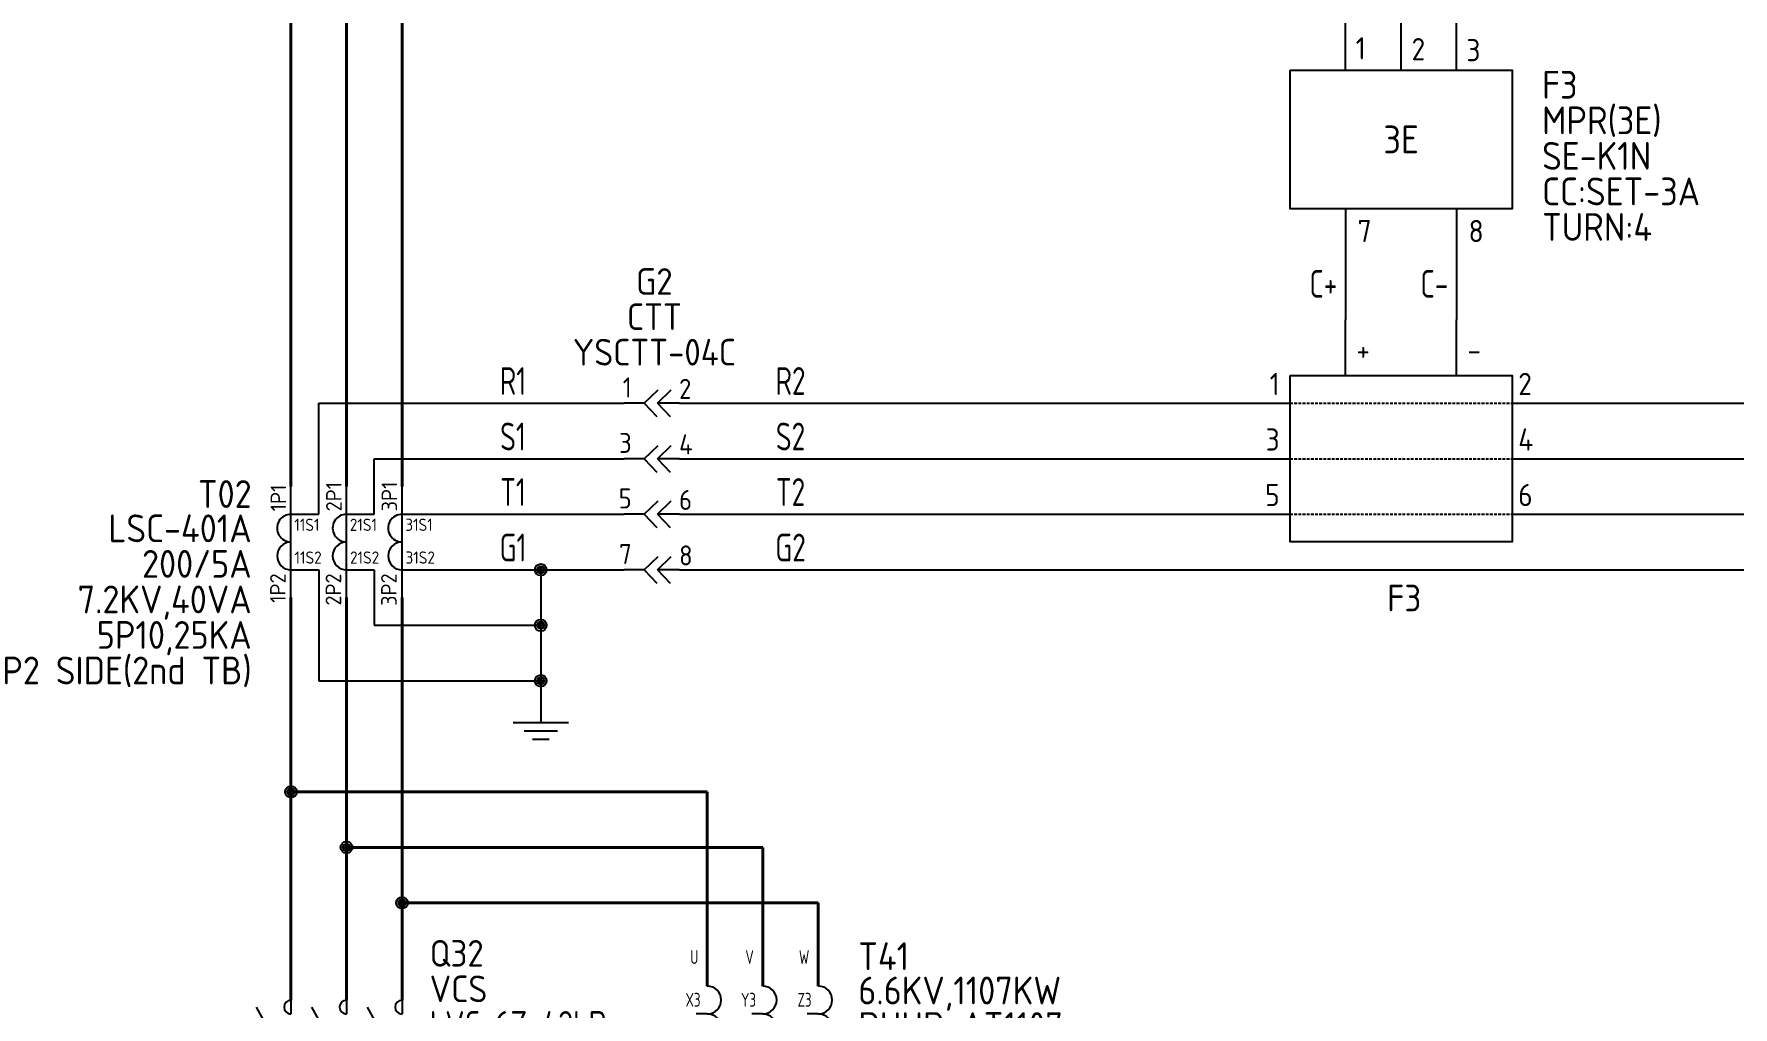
# Model space of a CAD drawing. Header units: millimetres. Extents: x 0 to 612, y 1 to 337.
# Drawn here: x 79.3 to 232.4, y 140.6 to 228.2 of the extents above; entities that cross this region are included whole.
import ezdxf
from ezdxf.enums import TextEntityAlignment as Align

# ---------------------------------------------------------------- set-up
doc = ezdxf.new("R2010")
doc.units = ezdxf.units.MM
doc.linetypes.add('HIDDEN', pattern=[0.375, 0.25, -0.125])
doc.linetypes.add('JIS_02_0.7', pattern=[1.35, 0.75, -0.6])
doc.layers.add('BUS&POWER CABLE', color=2, linetype='Continuous', lineweight=40)
for name, color, linetype in [('MISC', 7, 'Continuous'), ('SYMS', 7, 'Continuous'), ('TAGS', 7, 'Continuous'), ('TERMS', 7, 'Continuous'), ('WIRE(DEFAULT)', 7, 'Continuous'), ('WIRE_YELLOW', 2, 'Continuous'), ('WIREFIXED', 7, 'Continuous')]:
    doc.layers.add(name, color=color, linetype=linetype)
doc.styles.get("Standard").update_dxf_attribs({"font": 'txt.shx', "height": 2.4, "bigfont": 'whgtxt.shx'})
doc.styles.add('WD', font='ISOCP2.shx')
doc.styles.add('WD_IEC', font='ISOCP2.shx', dxfattribs={"width": 1.1, "height": 2.4, "bigfont": 'whgtxt.shx'})

# ---------------------------------------------------------------- blocks, each defined once
blk = doc.blocks.new('HT51_TTM1')
at = {"layer": 'SYMS'}
for p, q in [((-0.7, 0), (-2.5, 0)), ((-0.7, 0), (0.56, 1.2)), ((-0.7, 0), (0.45, -1.2)), ((0.5, 0), (1.76, 1.2)), ((2.5, 0), (0.5, 0)), ((0.5, 0), (1.65, -1.2))]:
    blk.add_line(p, q, dxfattribs=at)
at = {"style": 'WD_IEC'}
for tag, p in [('TAG1', (0.23, 10.96)), ('RATING12', (0.23, 7.79)), ('RATING11', (0.23, 4.59))]:
    blk.add_attdef(tag, text='', height=2.4, dxfattribs=at).set_placement(p, align=Align.MIDDLE_CENTER)
blk.add_attdef('TERM01', text='', height=1.8, dxfattribs=at).set_placement((-1.81, 0.52), align=Align.RIGHT)
blk.add_attdef('TERM02', (2.46, 0.39), '', height=1.8, dxfattribs=at)
at = {"style": 'WD', "flags": 1}
for tag, p in [('X4TERM01', (-2.5, 0)), ('X1TERM02', (2.5, 0))]:
    blk.add_attdef(tag, p, '', height=0.08, dxfattribs=at)
at = {"style": 'WD_IEC', "flags": 1}
for tag, p in [('INST', (-3.15, -3.28)), ('LOC', (-3.18, -4.58)), ('FAMILY', (-3.05, -5.97)), ('MFG', (-2.98, -7.5)), ('CAT', (-3.01, -8.8)), ('ASSYCODE', (-2.88, -10.19)), ('CAT01', (-2.88, -11.59)), ('CAT02', (-2.88, -13.05))]:
    blk.add_attdef(tag, text='', height=1, dxfattribs=at).set_placement(p, align=Align.RIGHT)
blk = doc.blocks.new('HT52_TTM1')
at = {"layer": 'SYMS'}
for p, q in [((-0.7, 0), (-2.5, 0)), ((-0.7, 0), (0.56, 1.2)), ((-0.7, 0), (0.45, -1.2)), ((0.5, 0), (1.76, 1.2)), ((2.5, 0), (0.5, 0)), ((0.5, 0), (1.65, -1.2))]:
    blk.add_line(p, q, dxfattribs=at)
at = {"style": 'WD_IEC', "flags": 1}
for tag, p in [('TAG2', (0.23, 10.96)), ('RATING12', (0.23, 7.79)), ('RATING11', (0.23, 4.59))]:
    blk.add_attdef(tag, text='', height=2.4, dxfattribs=at).set_placement(p, align=Align.MIDDLE_CENTER)
at = {"style": 'WD_IEC'}
blk.add_attdef('TERM01', text='', height=1.8, dxfattribs=at).set_placement((-1.81, 0.52), align=Align.RIGHT)
blk.add_attdef('TERM02', (2.46, 0.39), '', height=1.8, dxfattribs=at)
at = {"style": 'WD', "flags": 1}
for tag, p in [('X4TERM01', (-2.5, 0)), ('X1TERM02', (2.5, 0))]:
    blk.add_attdef(tag, p, '', height=0.08, dxfattribs=at)
at = {"style": 'WD_IEC', "flags": 1}
for tag, p in [('INST', (-3.15, -3.28)), ('LOC', (-3.18, -4.58)), ('FAMILY', (-3.05, -5.97))]:
    blk.add_attdef(tag, text='', height=1, dxfattribs=at).set_placement(p, align=Align.RIGHT)
blk = doc.blocks.new('VDA1_CT1')
for p, q in [((0, -5), (0, 5)), ((0, 2.5), (2.5, 2.5)), ((0, -2.5), (2.5, -2.5))]:
    blk.add_line(p, q)
for centre, start, end in [((0, 1.25), 90, 270.1236), ((0, -1.25), 90.1236, 270)]:
    blk.add_arc(centre, 1.25, start, end)
at = {"style": 'WD_IEC', "width": 1.05}
blk.add_attdef('TERM01', text='', height=1.4, rotation=90, dxfattribs=at).set_placement((-0.02, 2.76), align=Align.BOTTOM_LEFT)
at = {"style": 'WD_IEC'}
for tag, p in [('TAG1', (-3.54, 3.07)), ('RATING11', (-3.54, -0.02)), ('RATING1', (-3.54, -3.22)), ('RATING2', (-3.54, -6.42)), ('RATING3', (-3.54, -9.62)), ('RATING4', (-3.54, -12.82))]:
    blk.add_attdef(tag, text='', height=2.5, dxfattribs=at).set_placement(p, align=Align.RIGHT)
at = {"flags": 1}
for tag, p, height, style in [('X2TERM01', (0, 5), 0.08, 'WD'), ('X2TERM03', (2.5, 2.5), 0.08, 'WD'), ('X8TERM04', (2.5, -2.5), 0.08, 'WD'), ('INST', (4.53, -4.65), 1, 'WD_IEC'), ('X8TERM02', (0, -5), 0.08, 'WD'), ('LOC', (4.42, -5.91), 1, 'WD_IEC'), ('FAMILY', (4.43, -7.27), 1, 'WD_IEC'), ('CAT', (4.47, -8.52), 1, 'WD_IEC'), ('MFG', (4.41, -9.77), 1, 'WD_IEC'), ('ASSYCODE', (4.28, -11.08), 1, 'WD_IEC')]:
    blk.add_attdef(tag, p, '', height=height, dxfattribs=dict(at, style=style))
at = {"style": 'WD_IEC'}
for tag, p in [('TERM03', (0.3, 0.67)), ('TERM04', (0.32, -2.28))]:
    blk.add_attdef(tag, text='', height=1.1, dxfattribs=at).set_placement(p, align=Align.BOTTOM_LEFT)
at = {"style": 'WD_IEC', "width": 1.05}
blk.add_attdef('TERM02', text='', height=1.4, rotation=90, dxfattribs=at).set_placement((-0.06, -2.83), align=Align.BOTTOM_RIGHT)
blk = doc.blocks.new('VDA2_CT1')
for p, q in [((0, -5), (0, 5)), ((0, 2.5), (2.5, 2.5)), ((0, -2.5), (2.5, -2.5))]:
    blk.add_line(p, q)
for centre, start, end in [((0, 1.25), 90, 270.1236), ((0, -1.25), 90.1236, 270)]:
    blk.add_arc(centre, 1.25, start, end)
at = {"style": 'WD_IEC', "width": 1.05}
blk.add_attdef('TERM01', text='', height=1.4, rotation=90, dxfattribs=at).set_placement((-0.02, 2.76), align=Align.BOTTOM_LEFT)
at = {"style": 'WD_IEC', "flags": 1}
for tag, p in [('TAG2', (-3.54, 3.07)), ('RATING11', (-3.54, -0.02)), ('RATING1', (-3.54, -3.22)), ('RATING2', (-3.54, -6.42)), ('RATING3', (-3.54, -9.62)), ('RATING4', (-3.54, -12.82))]:
    blk.add_attdef(tag, text='', height=2.5, dxfattribs=at).set_placement(p, align=Align.RIGHT)
at = {"flags": 1}
for tag, p, height, style in [('X2TERM01', (0, 5), 0.08, 'WD'), ('X2TERM03', (2.5, 2.5), 0.08, 'WD'), ('X8TERM04', (2.5, -2.5), 0.08, 'WD'), ('INST', (4.53, -4.65), 1, 'WD_IEC'), ('X8TERM02', (0, -5), 0.08, 'WD'), ('LOC', (4.42, -5.91), 1, 'WD_IEC'), ('FAMILY', (4.43, -7.27), 1, 'WD_IEC'), ('CAT', (4.47, -8.52), 1, 'WD_IEC'), ('MFG', (4.41, -9.77), 1, 'WD_IEC'), ('ASSYCODE', (4.28, -11.08), 1, 'WD_IEC')]:
    blk.add_attdef(tag, p, '', height=height, dxfattribs=dict(at, style=style))
at = {"style": 'WD_IEC'}
for tag, p in [('TERM03', (0.3, 0.67)), ('TERM04', (0.32, -2.28))]:
    blk.add_attdef(tag, text='', height=1.1, dxfattribs=at).set_placement(p, align=Align.BOTTOM_LEFT)
at = {"style": 'WD_IEC', "width": 1.05}
blk.add_attdef('TERM02', text='', height=1.4, rotation=90, dxfattribs=at).set_placement((-0.06, -2.83), align=Align.BOTTOM_RIGHT)
blk = doc.blocks.new('WDDOT')
for radius in [0.529, 0.33, 0.164]:
    blk.add_circle((0, 0), radius)
blk = doc.blocks.new('VGND2')
at = {"color": 3}
for p, q in [((0, 0), (0, -1.25)), ((-2.5, -1.25), (2.5, -1.25)), ((-1.5, -2), (1.5, -2)), ((-0.75, -2.75), (0.75, -2.75))]:
    blk.add_line(p, q, dxfattribs=at)
at = {"style": 'WD_IEC'}
for tag, p in [('INST', (-4.14, 0.1)), ('LOC', (-4.14, -3.4))]:
    blk.add_attdef(tag, text='', height=2.5, dxfattribs=at).set_placement(p, align=Align.RIGHT)
at = {"style": 'WD_IEC', "flags": 1}
blk.add_attdef('X2TERM01', (0, 0), '', height=0.32, dxfattribs=at)
at = {"color": 3, "style": 'WD_IEC', "flags": 1}
blk.add_attdef('TAG1', text='', height=2.4, dxfattribs=at).set_placement((-2.47, -6.6), align=Align.RIGHT)
blk = doc.blocks.new('WD_WNH')
at = {"linetype": 'Continuous', "style": 'WD_IEC', "width": 0.8}
blk.add_attdef('WIRENO', text='', height=2.5, dxfattribs=at).set_placement((0, 0.75), align=Align.CENTER)
at = {"style": 'WD_IEC', "flags": 1}
for tag, p in [('W08USER', (0, 0.375)), ('W04USER', (0, 0.875)), ('W05USER', (0, 0.75)), ('W09USER', (0, 0.25)), ('W03USER', (0, 1)), ('W06USER', (0, 0.625)), ('W07USER', (0, 0.5)), ('W02USER', (0, 1.125)), ('W01USER', (0, 1.25)), ('W10USER', (0, 0.125))]:
    blk.add_attdef(tag, text='', height=0.08, dxfattribs=at).set_placement(p, align=Align.CENTER)
blk = doc.blocks.new('VG11_PROT_3E_DT1')
for p, q in [((-5, 5), (-5, 10)), ((0, 5), (0, 10)), ((5, 5), (5, 10)), ((-5, -7.5), (-5, -12.5)), ((5, -7.5), (5, -12.5))]:
    blk.add_line(p, q)
blk.add_lwpolyline([(-10, 5), (10, 5), (10, -7.5), (-10, -7.5)], close=True)
at = {"style": 'WD', "flags": 1}
for tag, p in [('X2TERM01', (-5, 10)), ('X2TERM02', (0, 10)), ('X2TERM03', (5, 10)), ('X8TERM04', (-5, -12.5)), ('X8TERM05', (5, -12.5))]:
    blk.add_attdef(tag, p, '', height=0.32, dxfattribs=at)
at = {"linetype": 'Continuous', "style": 'WD'}
for tag, p in [('TERM01', (-4.09, 5.96)), ('TERM02', (0.94, 5.88)), ('TERM03', (5.88, 5.79)), ('TERM04', (-3.92, -10.5)), ('TERM05', (6.08, -10.5))]:
    blk.add_attdef(tag, p, '', height=2, dxfattribs=at)
at = {"style": 'WD'}
for tag, p in [('TAG1', (12.7, 2.42)), ('RATING12', (12.7, -0.78)), ('RATING11', (12.7, -3.98)), ('RATING1', (12.7, -7.18)), ('TURN', (12.7, -10.38))]:
    blk.add_attdef(tag, p, '', height=2.5, dxfattribs=at)
at = {"style": 'WD', "flags": 1}
for tag, p in [('INST', (-12.31, 1.22)), ('LOC', (-12.35, -0.14)), ('CAT', (-12.33, -1.49)), ('FAMILY', (-12.23, -2.87)), ('MFG', (-12.29, -4.28)), ('ASSYCODE', (-12.35, -5.64))]:
    blk.add_attdef(tag, text='', height=1, dxfattribs=at).set_placement(p, align=Align.RIGHT)
at = {"style": 'WD'}
blk.add_attdef('TEXT1', text='', height=2.5, dxfattribs=at).set_placement((0, -1.25), align=Align.MIDDLE_CENTER)
blk = doc.blocks.new('VG12_MCT_3E_DT1')
for p, q in [((-5, 7.5), (-5, 12.5)), ((5, 7.5), (5, 12.5))]:
    blk.add_line(p, q)
at = {"linetype": 'HIDDEN'}
for p, q in [((-10, 5), (10, 5)), ((-10, 0), (10, 0)), ((-10, -5), (10, -5))]:
    blk.add_line(p, q, dxfattribs=at)
blk.add_lwpolyline([(-10, 7.5), (10, 7.5), (10, -7.5), (-10, -7.5)], close=True)
at = {"style": 'WD', "flags": 1}
for tag, p in [('X2TERM01', (-5, 12.5)), ('X2TERM02', (5, 12.5)), ('X1TERM03', (10, 5)), ('X1TERM05', (10, 0)), ('X1TERM07', (10, -5))]:
    blk.add_attdef(tag, p, '', height=0.32, dxfattribs=at)
at = {"linetype": 'Continuous', "style": 'WD'}
for tag, p in [('TERM01', (-4.03, 8.79)), ('TERM02', (5.97, 8.79)), ('TERM04', (10.55, 5.73)), ('TERM06', (10.55, 0.73)), ('TERM08', (10.55, -4.27))]:
    blk.add_attdef(tag, p, '', height=2, dxfattribs=at)
for tag, p in [('TERM03', (-10.94, 5.73)), ('TERM05', (-10.94, 0.73)), ('TERM07', (-10.94, -4.27))]:
    blk.add_attdef(tag, text='', height=2, dxfattribs=at).set_placement(p, align=Align.RIGHT)
at = {"flags": 1}
for tag, height, style, p in [('X4TERM03', 0.32, 'WD', (-10, 5)), ('X4TERM05', 0.32, 'WD', (-10, 0)), ('X4TERM07', 0.32, 'WD', (-10, -5)), ('INST', 1, 'WD', (-8.45, -9.34)), ('LOC', 1, 'WD', (-8.52, -10.73)), ('XREF', 1, 'WD', (-8.52, -12.26)), ('FAMILY', 1, 'WD', (-8.48, -13.64)), ('PINLIST_TYPE', 1, 'WD_IEC', (-8.41, -15.02))]:
    blk.add_attdef(tag, text='', height=height, dxfattribs=dict(at, style=style)).set_placement(p, align=Align.RIGHT)
at = {"style": 'WD_IEC'}
for tag, p in [('TAG2', (0.28, -8.85)), ('TEXT1', (0.28, -12.05)), ('TEXT2', (0.28, -15.25))]:
    blk.add_attdef(tag, text='', height=2.4, dxfattribs=at).set_placement(p, align=Align.TOP_CENTER)
blk = doc.blocks.new('WD_WNV')
at = {"linetype": 'Continuous', "style": 'WD_IEC', "width": 0.8}
blk.add_attdef('WIRENO', text='', height=2.5, rotation=90, dxfattribs=at).set_placement((-0.75, 0), align=Align.CENTER)
at = {"style": 'WD_IEC', "flags": 1}
for tag, p in [('W08USER', (-1, 0.375)), ('W04USER', (-1, 0.875)), ('W05USER', (-1, 0.75)), ('W09USER', (-1, 0.25)), ('W03USER', (-1, 1)), ('W06USER', (-1, 0.625)), ('W07USER', (-1, 0.5)), ('W02USER', (-1, 1.125)), ('W01USER', (-1, 1.25)), ('W10USER', (-1, 0.125))]:
    blk.add_attdef(tag, text='', height=0.08, dxfattribs=at).set_placement(p, align=Align.CENTER)
blk = doc.blocks.new('VA22_VCST1')
at = {"color": 2, "lineweight": 40}
for p, q in [((-5, 6.25), (-5, 3.75)), ((0, 6.25), (0, 3.75)), ((5, 6.25), (5, 3.75)), ((-5, -2.5), (-5, -6.25)), ((0, -2.5), (0, -6.25)), ((5, -2.5), (5, -6.25))]:
    blk.add_line(p, q, dxfattribs=at)
for p, q in [((-5, -2.5), (-8.12, 3.12)), ((-5, 3.75), (-5, 2.5)), ((0, -2.5), (-3.12, 3.12)), ((0, 3.75), (0, 2.5)), ((5, -2.5), (1.88, 3.12)), ((5, 3.75), (5, 2.5))]:
    blk.add_line(p, q)
at = {"linetype": 'JIS_02_0.7'}
blk.add_line((-6.39, 0), (3.61, 0), dxfattribs=at)
for centre in [(-5, 3.12), (0, 3.12), (5, 3.12)]:
    blk.add_arc(centre, 0.625, 90, 270)
at = {"style": 'WD_IEC'}
for tag, p in [('TAG2', (7.49, 7.96)), ('RATING12', (7.49, 4.76)), ('RATING11', (7.49, 1.56)), ('RATING10', (7.49, -1.64)), ('RATING1', (7.49, -4.84)), ('RATING2', (7.49, -8.04))]:
    blk.add_attdef(tag, text='', height=2.4, dxfattribs=at).set_placement(p, align=Align.MIDDLE_LEFT)
at = {"style": 'WD', "flags": 1}
for tag, p, height in [('X2TERM01', (-5, 6.25), 0.08), ('X2TERM02', (0, 6.25), 0.08), ('X2TERM03', (5, 6.25), 0.08), ('X4LINK', (-6.39, 0), 0.01), ('X1LINK', (3.61, 0), 0.01), ('X8TERM04', (-5, -6.25), 0.08), ('X8TERM05', (0, -6.25), 0.08), ('X8TERM06', (5, -6.25), 0.08)]:
    blk.add_attdef(tag, p, '', height=height, dxfattribs=at)
at = {"style": 'WD_IEC', "flags": 1}
for tag, p in [('INST', (-6.99, -4.03)), ('LOC', (-7.02, -5.33)), ('FAMILY', (-6.9, -6.72)), ('WDTAGALT', (-6.95, -8.07))]:
    blk.add_attdef(tag, text='', height=1, dxfattribs=at).set_placement(p, align=Align.RIGHT)
blk = doc.blocks.new('VD61_AUTOTRT1')
at = {"color": 2, "lineweight": 40}
for p, q in [((-5, 10), (-5, 5)), ((0, 10), (0, 5)), ((5, 10), (5, 5)), ((-5, -5), (-5, -10)), ((0, -5), (0, -10)), ((5, -5), (5, -10))]:
    blk.add_line(p, q, dxfattribs=at)
for p, q in [((-5, 2.5), (-6, 2.5)), ((0, 2.5), (-1, 2.5)), ((5, 2.5), (4, 2.5)), ((-5, 0), (-6, 0)), ((0, 0), (-1, 0)), ((5, 0), (4, 0)), ((-5, -2.5), (-6, -2.5)), ((0, -2.5), (-1, -2.5)), ((5, -2.5), (4, -2.5))]:
    blk.add_line(p, q)
for centre in [(-5, 3.75), (0, 3.75), (5, 3.75), (-5, 1.25), (0, 1.25), (5, 1.25), (-5, -1.25), (0, -1.25), (5, -1.25), (-5, -3.75), (0, -3.75), (5, -3.75)]:
    blk.add_arc(centre, 1.25, 270, 90)
at = {"style": 'WD_IEC', "flags": 1}
for tag, p in [('INST', (8.94, 10.62)), ('LOC', (8.98, 9.45))]:
    blk.add_attdef(tag, p, '', height=1, dxfattribs=at)
at = {"flags": 1}
for tag, p in [('X2TERM01', (-5, 10)), ('X2TERM06', (0, 10)), ('X2TERM11', (5, 10)), ('X4TERM02', (-6, 2.5)), ('X4TERM07', (-1, 2.5)), ('X4TERM12', (4, 2.5)), ('X4TERM03', (-6, 0)), ('X4TERM08', (-1, 0)), ('X4TERM13', (4, 0)), ('X4TERM04', (-6, -2.5)), ('X4TERM09', (-1, -2.5)), ('X4TERM14', (4, -2.5)), ('X8TERM05', (-5, -10)), ('X8TERM10', (0, -10)), ('X8TERM15', (5, -10))]:
    blk.add_attdef(tag, p, '', height=0.08, dxfattribs=at)
at = {"style": 'WD_IEC', "width": 0.75}
for tag, p in [('TERM01', (-5.81, 7)), ('TERM06', (-0.81, 7)), ('TERM11', (4.19, 7)), ('TERM02', (-5.61, 3.15)), ('TERM07', (-0.61, 3.15)), ('TERM12', (4.39, 3.15)), ('TERM03', (-5.61, 0.65)), ('TERM08', (-0.61, 0.65)), ('TERM13', (4.39, 0.65)), ('TERM04', (-5.61, -1.85)), ('TERM09', (-0.61, -1.85)), ('TERM14', (4.39, -1.85)), ('TERM05', (-5.61, -7.82)), ('TERM10', (-0.61, -7.82)), ('TERM15', (4.39, -7.82))]:
    blk.add_attdef(tag, text='', height=1.25, dxfattribs=at).set_placement(p, align=Align.RIGHT)
at = {"style": 'WD_IEC'}
for tag, p in [('TAG1', (8.6, 6.45)), ('RATING1', (8.6, 3.36)), ('RATING11', (8.6, 0.16)), ('RATING2', (8.6, -3.04)), ('RATING3', (8.6, -6.24)), ('RATING4', (8.6, -9.44)), ('DESC1', (8.6, -12.64))]:
    blk.add_attdef(tag, p, '', height=2.5, dxfattribs=at)
at = {"style": 'WD_IEC', "flags": 1}
for tag, p in [('FAMILY', (-6.92, -10.38)), ('MFG', (-6.87, -13.16)), ('CAT', (-6.92, -11.88)), ('ASSYCODE', (-6.87, -14.53))]:
    blk.add_attdef(tag, text='', height=1, dxfattribs=at).set_placement(p, align=Align.RIGHT)

msp = doc.modelspace()

# ---------------------------------------------------------------- linework, layer by layer
at = {"layer": 'BUS&POWER CABLE'}
for p, q in [((102.5, 233.75), (102.5, 187.5)), ((107.5, 233.75), (107.5, 187.5)), ((112.5, 233.75), (112.5, 187.5)), ((102.5, 177.5), (102.5, 143.75)), ((107.5, 177.5), (107.5, 143.75)), ((112.5, 177.5), (112.5, 143.75)), ((102.5, 160), (140, 160)), ((140, 160), (140, 147.5)), ((107.5, 155), (145, 155)), ((145, 155), (145, 147.5)), ((112.5, 150), (150, 150)), ((150, 150), (150, 147.5)), ((145, 147.5), (145, 147.5)), ((150, 147.5), (150, 147.5))]:
    msp.add_line(p, q, dxfattribs=at)
at = {"layer": 'WIRE(DEFAULT)'}
for p, q in [((105, 185), (105, 195)), ((105, 195), (132.5, 195)), ((137.5, 195), (192.5, 195)), ((212.5, 195), (245, 195)), ((110, 185), (110, 190)), ((110, 190), (132.5, 190)), ((137.5, 190), (192.5, 190)), ((212.5, 190), (300, 190)), ((115, 185), (115, 185)), ((115, 185), (132.5, 185)), ((137.5, 185), (192.5, 185)), ((212.5, 185), (310, 185)), ((105, 180), (105, 170)), ((110, 180), (110, 175)), ((115, 180), (115, 180)), ((115, 180), (132.5, 180)), ((125, 180), (125, 167.5)), ((110, 175), (125, 175)), ((105, 170), (125, 170))]:
    msp.add_line(p, q, dxfattribs=at)
at = {"layer": 'WIRE(DEFAULT)', "linetype": 'Continuous'}
msp.add_line((137.5, 180), (325, 180), dxfattribs=at)
at = {"layer": 'WIRE_YELLOW'}
for p, q in [((197.5, 207.5), (197.5, 202.5)), ((207.5, 207.5), (207.5, 202.5))]:
    msp.add_line(p, q, dxfattribs=at)

# ---------------------------------------------------------------- block references
at = {"layer": 'SYMS'}
ref = msp.add_blockref('VG11_PROT_3E_DT1', (202.5, 220), dxfattribs=at)
ref.add_attrib('TERM05', '8', (208.58, 209.5), dxfattribs={"layer": 'TERMS', "linetype": 'Continuous', "height": 2, "style": 'WD'})
ref.add_attrib('TEXT1', '3E', dxfattribs={"layer": 'MISC', "height": 2.5, "style": 'WD'}).set_placement((202.5, 218.75), align=Align.MIDDLE_CENTER)
ref.add_attrib('TURN', 'TURN:4', (215.2, 209.62), dxfattribs={"layer": 'MISC', "height": 2.5, "style": 'WD'})
ref.add_attrib('RATING1', 'CC:SET-3A', (215.2, 212.82), dxfattribs={"layer": 'MISC', "height": 2.5, "style": 'WD'})
ref.add_attrib('RATING11', 'SE-K1N', (215.2, 216.02), dxfattribs={"layer": 'MISC', "height": 2.5, "style": 'WD'})
ref.add_attrib('RATING12', 'MPR(3E)', (215.2, 219.22), dxfattribs={"layer": 'MISC', "height": 2.5, "style": 'WD'})
ref.add_attrib('TERM04', '7', (198.58, 209.5), dxfattribs={"layer": 'TERMS', "linetype": 'Continuous', "height": 2, "style": 'WD'})
ref.add_attrib('TERM03', '3', (208.38, 225.79), dxfattribs={"layer": 'TERMS', "linetype": 'Continuous', "height": 2, "style": 'WD'})
ref.add_attrib('TERM02', '2', (203.44, 225.88), dxfattribs={"layer": 'TERMS', "linetype": 'Continuous', "height": 2, "style": 'WD'})
ref.add_attrib('TERM01', '1', (198.41, 225.96), dxfattribs={"layer": 'TERMS', "linetype": 'Continuous', "height": 2, "style": 'WD'})
ref.add_attrib('TAG1', 'F3', (215.2, 222.42), dxfattribs={"layer": 'TAGS', "height": 2.5, "style": 'WD'})
at = {"layer": 'SYMS', "linetype": 'Continuous'}
ref = msp.add_blockref('HT51_TTM1', (135, 195), dxfattribs=at)
ref.add_attrib('RATING11', 'YSCTT-04C', dxfattribs={"layer": 'MISC', "height": 2.4, "style": 'WD_IEC'}).set_placement((135.23, 199.59), align=Align.MIDDLE_CENTER)
ref.add_attrib('TAG1', 'G2', dxfattribs={"layer": 'TAGS', "height": 2.4, "style": 'WD_IEC'}).set_placement((135.23, 205.96), align=Align.MIDDLE_CENTER)
ref.add_attrib('TERM02', '2', (137.46, 195.39), dxfattribs={"layer": 'TERMS', "height": 1.8, "style": 'WD_IEC'})
ref.add_attrib('TERM01', '1', dxfattribs={"layer": 'TERMS', "height": 1.8, "style": 'WD_IEC'}).set_placement((133.19, 195.52), align=Align.RIGHT)
ref.add_attrib('RATING12', 'CTT', dxfattribs={"layer": 'MISC', "height": 2.4, "style": 'WD_IEC'}).set_placement((135.23, 202.79), align=Align.MIDDLE_CENTER)
at = {"layer": 'SYMS'}
ref = msp.add_blockref('VG12_MCT_3E_DT1', (202.5, 190), dxfattribs=at)
ref.add_attrib('TERM07', '5', dxfattribs={"layer": 'TERMS', "linetype": 'Continuous', "height": 2, "style": 'WD'}).set_placement((191.56, 185.73), align=Align.RIGHT)
ref.add_attrib('TERM05', '3', dxfattribs={"layer": 'TERMS', "linetype": 'Continuous', "height": 2, "style": 'WD'}).set_placement((191.56, 190.73), align=Align.RIGHT)
ref.add_attrib('TERM03', '1', dxfattribs={"layer": 'TERMS', "linetype": 'Continuous', "height": 2, "style": 'WD'}).set_placement((191.56, 195.73), align=Align.RIGHT)
ref.add_attrib('TERM08', '6', (213.05, 185.73), dxfattribs={"layer": 'TERMS', "linetype": 'Continuous', "height": 2, "style": 'WD'})
ref.add_attrib('TERM06', '4', (213.05, 190.73), dxfattribs={"layer": 'TERMS', "linetype": 'Continuous', "height": 2, "style": 'WD'})
ref.add_attrib('TERM04', '2', (213.05, 195.73), dxfattribs={"layer": 'TERMS', "linetype": 'Continuous', "height": 2, "style": 'WD'})
ref.add_attrib('TERM02', '-', (208.47, 198.79), dxfattribs={"layer": 'TERMS', "linetype": 'Continuous', "height": 2, "style": 'WD'})
ref.add_attrib('TAG2', 'F3', dxfattribs={"layer": 'TAGS', "height": 2.4, "style": 'WD_IEC'}).set_placement((202.78, 178.65), align=Align.TOP_CENTER)
ref.add_attrib('TERM01', '+', (198.47, 198.79), dxfattribs={"layer": 'TERMS', "linetype": 'Continuous', "height": 2, "style": 'WD'})
at = {"layer": 'SYMS', "linetype": 'Continuous'}
ref = msp.add_blockref('HT52_TTM1', (135, 190), dxfattribs=at)
ref.add_attrib('TERM02', '4', (137.46, 190.39), dxfattribs={"layer": 'TERMS', "height": 1.8, "style": 'WD_IEC'})
ref.add_attrib('TERM01', '3', dxfattribs={"layer": 'TERMS', "height": 1.8, "style": 'WD_IEC'}).set_placement((133.19, 190.52), align=Align.RIGHT)
at = {"layer": 'SYMS'}
ref = msp.add_blockref('VDA1_CT1', (102.5, 182.5), dxfattribs=at)
ref.add_attrib('TERM04', '11S2', dxfattribs={"layer": 'TERMS', "height": 1.1, "style": 'WD_IEC'}).set_placement((102.82, 180.22), align=Align.BOTTOM_LEFT)
ref.add_attrib('TERM03', '11S1', dxfattribs={"layer": 'TERMS', "height": 1.1, "style": 'WD_IEC'}).set_placement((102.8, 183.17), align=Align.BOTTOM_LEFT)
ref.add_attrib('TERM02', '1P2', dxfattribs={"layer": 'TERMS', "height": 1.4, "rotation": 90, "style": 'WD_IEC', "width": 1.05}).set_placement((102.44, 179.67), align=Align.BOTTOM_RIGHT)
ref.add_attrib('TERM01', '1P1', dxfattribs={"layer": 'TERMS', "height": 1.4, "rotation": 90, "style": 'WD_IEC', "width": 1.05}).set_placement((102.48, 185.26), align=Align.BOTTOM_LEFT)
ref.add_attrib('RATING4', 'P2 SIDE(2nd TB)', dxfattribs={"layer": 'MISC', "height": 2.5, "style": 'WD_IEC'}).set_placement((98.96, 169.68), align=Align.RIGHT)
ref.add_attrib('RATING3', '5P10,25KA', dxfattribs={"layer": 'MISC', "height": 2.5, "style": 'WD_IEC'}).set_placement((98.96, 172.88), align=Align.RIGHT)
ref.add_attrib('RATING2', '7.2KV,40VA', dxfattribs={"layer": 'MISC', "height": 2.5, "style": 'WD_IEC'}).set_placement((98.96, 176.08), align=Align.RIGHT)
ref.add_attrib('RATING1', '200/5A', dxfattribs={"layer": 'MISC', "height": 2.5, "style": 'WD_IEC'}).set_placement((98.96, 179.28), align=Align.RIGHT)
ref.add_attrib('RATING11', 'LSC-401A', dxfattribs={"layer": 'MISC', "height": 2.5, "style": 'WD_IEC'}).set_placement((98.96, 182.48), align=Align.RIGHT)
ref.add_attrib('TAG1', 'T02', dxfattribs={"layer": 'TAGS', "height": 2.5, "style": 'WD_IEC'}).set_placement((98.96, 185.57), align=Align.RIGHT)
ref = msp.add_blockref('VDA2_CT1', (107.5, 182.5), dxfattribs=at)
ref.add_attrib('TERM04', '21S2', dxfattribs={"layer": 'TERMS', "height": 1.1, "style": 'WD_IEC'}).set_placement((107.82, 180.22), align=Align.BOTTOM_LEFT)
ref.add_attrib('TERM03', '21S1', dxfattribs={"layer": 'TERMS', "height": 1.1, "style": 'WD_IEC'}).set_placement((107.8, 183.17), align=Align.BOTTOM_LEFT)
ref.add_attrib('TERM02', '2P2', dxfattribs={"layer": 'TERMS', "height": 1.4, "rotation": 90, "style": 'WD_IEC', "width": 1.05}).set_placement((107.44, 179.67), align=Align.BOTTOM_RIGHT)
ref.add_attrib('TERM01', '2P1', dxfattribs={"layer": 'TERMS', "height": 1.4, "rotation": 90, "style": 'WD_IEC', "width": 1.05}).set_placement((107.48, 185.26), align=Align.BOTTOM_LEFT)
ref = msp.add_blockref('VDA2_CT1', (112.5, 182.5), dxfattribs=at)
ref.add_attrib('TERM04', '31S2', dxfattribs={"layer": 'TERMS', "height": 1.1, "style": 'WD_IEC'}).set_placement((112.82, 180.22), align=Align.BOTTOM_LEFT)
ref.add_attrib('TERM03', '31S1', dxfattribs={"layer": 'TERMS', "height": 1.1, "style": 'WD_IEC'}).set_placement((112.8, 183.17), align=Align.BOTTOM_LEFT)
ref.add_attrib('TERM02', '3P2', dxfattribs={"layer": 'TERMS', "height": 1.4, "rotation": 90, "style": 'WD_IEC', "width": 1.05}).set_placement((112.44, 179.67), align=Align.BOTTOM_RIGHT)
ref.add_attrib('TERM01', '3P1', dxfattribs={"layer": 'TERMS', "height": 1.4, "rotation": 90, "style": 'WD_IEC', "width": 1.05}).set_placement((112.48, 185.26), align=Align.BOTTOM_LEFT)
at = {"layer": 'SYMS', "linetype": 'Continuous'}
ref = msp.add_blockref('HT52_TTM1', (135, 185), dxfattribs=at)
ref.add_attrib('TERM02', '6', (137.46, 185.39), dxfattribs={"layer": 'TERMS', "height": 1.8, "style": 'WD_IEC'})
ref.add_attrib('TERM01', '5', dxfattribs={"layer": 'TERMS', "height": 1.8, "style": 'WD_IEC'}).set_placement((133.19, 185.52), align=Align.RIGHT)
ref = msp.add_blockref('HT52_TTM1', (135, 180), dxfattribs=at)
ref.add_attrib('TERM02', '8', (137.46, 180.39), dxfattribs={"layer": 'TERMS', "height": 1.8, "style": 'WD_IEC'})
ref.add_attrib('TERM01', '7', dxfattribs={"layer": 'TERMS', "height": 1.8, "style": 'WD_IEC'}).set_placement((133.19, 180.52), align=Align.RIGHT)
at = {"layer": 'SYMS'}
for name, p in [('WDDOT', (125, 180)), ('WDDOT', (125, 175)), ('WDDOT', (125, 170)), ('VGND2', (125, 167.5)), ('WDDOT', (102.5, 160)), ('WDDOT', (107.5, 155)), ('WDDOT', (112.5, 150))]:
    msp.add_blockref(name, p, dxfattribs=at)
ref = msp.add_blockref('VD61_AUTOTRT1', (145, 137.5), dxfattribs=at)
ref.add_attrib('TERM15', 'Z0', dxfattribs={"layer": 'TERMS', "height": 1.25, "style": 'WD_IEC', "width": 0.75}).set_placement((149.39, 129.68), align=Align.RIGHT)
ref.add_attrib('TERM10', 'Y0', dxfattribs={"layer": 'TERMS', "height": 1.25, "style": 'WD_IEC', "width": 0.75}).set_placement((144.39, 129.68), align=Align.RIGHT)
ref.add_attrib('TERM05', 'X0', dxfattribs={"layer": 'TERMS', "height": 1.25, "style": 'WD_IEC', "width": 0.75}).set_placement((139.39, 129.68), align=Align.RIGHT)
ref.add_attrib('TERM14', 'Z1', dxfattribs={"layer": 'TERMS', "height": 1.25, "style": 'WD_IEC', "width": 0.75}).set_placement((149.39, 135.65), align=Align.RIGHT)
ref.add_attrib('TERM09', 'Y1', dxfattribs={"layer": 'TERMS', "height": 1.25, "style": 'WD_IEC', "width": 0.75}).set_placement((144.39, 135.65), align=Align.RIGHT)
ref.add_attrib('TERM04', 'X1', dxfattribs={"layer": 'TERMS', "height": 1.25, "style": 'WD_IEC', "width": 0.75}).set_placement((139.39, 135.65), align=Align.RIGHT)
ref.add_attrib('TERM08', 'Y2', dxfattribs={"layer": 'TERMS', "height": 1.25, "style": 'WD_IEC', "width": 0.75}).set_placement((144.39, 138.15), align=Align.RIGHT)
ref.add_attrib('TERM03', 'X2', dxfattribs={"layer": 'TERMS', "height": 1.25, "style": 'WD_IEC', "width": 0.75}).set_placement((139.39, 138.15), align=Align.RIGHT)
ref.add_attrib('TERM13', 'Z2', dxfattribs={"layer": 'TERMS', "height": 1.25, "style": 'WD_IEC', "width": 0.75}).set_placement((149.39, 138.15), align=Align.RIGHT)
ref.add_attrib('TERM12', 'Z3', dxfattribs={"layer": 'TERMS', "height": 1.25, "style": 'WD_IEC', "width": 0.75}).set_placement((149.39, 140.65), align=Align.RIGHT)
ref.add_attrib('TERM07', 'Y3', dxfattribs={"layer": 'TERMS', "height": 1.25, "style": 'WD_IEC', "width": 0.75}).set_placement((144.39, 140.65), align=Align.RIGHT)
ref.add_attrib('TERM02', 'X3', dxfattribs={"layer": 'TERMS', "height": 1.25, "style": 'WD_IEC', "width": 0.75}).set_placement((139.39, 140.65), align=Align.RIGHT)
ref.add_attrib('TERM01', 'U', dxfattribs={"layer": 'TERMS', "height": 1.25, "style": 'WD_IEC', "width": 0.75}).set_placement((139.19, 144.5), align=Align.RIGHT)
ref.add_attrib('TERM06', 'V', dxfattribs={"layer": 'TERMS', "height": 1.25, "style": 'WD_IEC', "width": 0.75}).set_placement((144.19, 144.5), align=Align.RIGHT)
ref.add_attrib('TERM11', 'W', dxfattribs={"layer": 'TERMS', "height": 1.25, "style": 'WD_IEC', "width": 0.75}).set_placement((149.19, 144.5), align=Align.RIGHT)
ref.add_attrib('RATING4', 'SET:65%', (153.6, 128.06), dxfattribs={"layer": 'MISC', "height": 2.5, "style": 'WD_IEC'})
ref.add_attrib('RATING3', 'TAP : 50-65-80%', (153.6, 131.26), dxfattribs={"layer": 'MISC', "height": 2.5, "style": 'WD_IEC'})
ref.add_attrib('RATING2', '3P,DRY', (153.6, 134.46), dxfattribs={"layer": 'MISC', "height": 2.5, "style": 'WD_IEC'})
ref.add_attrib('RATING11', 'DHHD-AT1107', (153.6, 137.66), dxfattribs={"layer": 'MISC', "height": 2.5, "style": 'WD_IEC'})
ref.add_attrib('RATING1', '6.6KV,1107KW', (153.6, 140.86), dxfattribs={"layer": 'MISC', "height": 2.5, "style": 'WD_IEC'})
ref.add_attrib('TAG1', 'T41', (153.6, 143.95), dxfattribs={"layer": 'TAGS', "height": 2.5, "style": 'WD_IEC'})
ref = msp.add_blockref('VA22_VCST1', (107.5, 137.5), dxfattribs=at)
ref.add_attrib('RATING2', '6.3KA, DC110V', dxfattribs={"layer": 'MISC', "height": 2.4, "style": 'WD_IEC', "width": 0.9}).set_placement((114.99, 129.46), align=Align.MIDDLE_LEFT)
ref.add_attrib('RATING1', '7.2KV, 200A', dxfattribs={"layer": 'MISC', "height": 2.4, "style": 'WD_IEC', "width": 0.95}).set_placement((114.99, 132.66), align=Align.MIDDLE_LEFT)
ref.add_attrib('RATING10', '-D1 000 B6', dxfattribs={"layer": 'MISC', "height": 2.4, "style": 'WD_IEC', "width": 0.95}).set_placement((114.99, 135.86), align=Align.MIDDLE_LEFT)
ref.add_attrib('RATING11', 'LVC-6Z-42LD', dxfattribs={"layer": 'MISC', "height": 2.4, "style": 'WD_IEC', "width": 0.9}).set_placement((114.99, 139.06), align=Align.MIDDLE_LEFT)
ref.add_attrib('RATING12', 'VCS', dxfattribs={"layer": 'MISC', "height": 2.4, "style": 'WD_IEC'}).set_placement((114.99, 142.26), align=Align.MIDDLE_LEFT)
ref.add_attrib('TAG2', 'Q32', dxfattribs={"layer": 'TAGS', "height": 2.4, "style": 'WD_IEC'}).set_placement((114.99, 145.46), align=Align.MIDDLE_LEFT)
at = {"layer": 'WIREFIXED'}
ref = msp.add_blockref('WD_WNV', (197.5, 205.75), dxfattribs=at)
ref.add_attrib('WIRENOF', 'C+', dxfattribs={"linetype": 'Continuous', "height": 2.5, "style": 'WD_IEC', "width": 0.8}).set_placement((196.75, 205.75), align=Align.MIDDLE_RIGHT)
ref = msp.add_blockref('WD_WNV', (207.5, 205.75), dxfattribs=at)
ref.add_attrib('WIRENOF', 'C-', dxfattribs={"linetype": 'Continuous', "height": 2.5, "style": 'WD_IEC', "width": 0.8}).set_placement((206.75, 205.75), align=Align.MIDDLE_RIGHT)
ref = msp.add_blockref('WD_WNH', (122.5, 195), dxfattribs=at)
ref.add_attrib('WIRENOF', 'R1', dxfattribs={"linetype": 'Continuous', "height": 2.5, "style": 'WD_IEC', "width": 0.8}).set_placement((122.5, 195.75), align=Align.CENTER)
ref = msp.add_blockref('WD_WNH', (147.5, 195), dxfattribs=at)
ref.add_attrib('WIRENOF', 'R2', dxfattribs={"linetype": 'Continuous', "height": 2.5, "style": 'WD_IEC', "width": 0.8}).set_placement((147.5, 195.75), align=Align.CENTER)
ref = msp.add_blockref('WD_WNH', (122.5, 190), dxfattribs=at)
ref.add_attrib('WIRENOF', 'S1', dxfattribs={"linetype": 'Continuous', "height": 2.5, "style": 'WD_IEC', "width": 0.8}).set_placement((122.5, 190.75), align=Align.CENTER)
ref = msp.add_blockref('WD_WNH', (147.5, 190), dxfattribs=at)
ref.add_attrib('WIRENOF', 'S2', dxfattribs={"linetype": 'Continuous', "height": 2.5, "style": 'WD_IEC', "width": 0.8}).set_placement((147.5, 190.75), align=Align.CENTER)
ref = msp.add_blockref('WD_WNH', (122.5, 185), dxfattribs=at)
ref.add_attrib('WIRENOF', 'T1', dxfattribs={"linetype": 'Continuous', "height": 2.5, "style": 'WD_IEC', "width": 0.8}).set_placement((122.5, 185.75), align=Align.CENTER)
ref = msp.add_blockref('WD_WNH', (147.5, 185), dxfattribs=at)
ref.add_attrib('WIRENOF', 'T2', dxfattribs={"linetype": 'Continuous', "height": 2.5, "style": 'WD_IEC', "width": 0.8}).set_placement((147.5, 185.75), align=Align.CENTER)
ref = msp.add_blockref('WD_WNH', (122.5, 180), dxfattribs=at)
ref.add_attrib('WIRENOF', 'G1', dxfattribs={"linetype": 'Continuous', "height": 2.5, "style": 'WD_IEC', "width": 0.8}).set_placement((122.5, 180.75), align=Align.CENTER)
ref = msp.add_blockref('WD_WNH', (147.5, 180), dxfattribs=at)
ref.add_attrib('WIRENOF', 'G2', dxfattribs={"linetype": 'Continuous', "height": 2.5, "style": 'WD_IEC', "width": 0.8}).set_placement((147.5, 180.75), align=Align.CENTER)

doc.saveas('drawing.dxf')
